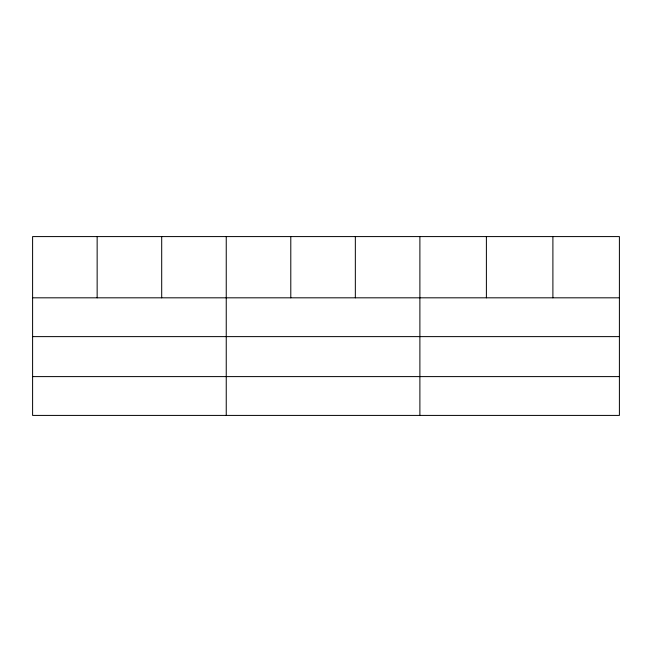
<?xml version="1.0" encoding="UTF-8"?>
<svg xmlns="http://www.w3.org/2000/svg" width="652" height="652" viewBox="0 0 652 652"><rect width="100%" height="100%" fill="white"/><g stroke="black" fill="none" stroke-linecap="round" stroke-linejoin="round"><path stroke-width="0.98" d="M619.4 336.619L619.4 236.586L32.6 236.586L32.6 415.414L619.4 415.414L619.4 336.619L32.6 336.619M32.6 297.817L619.4 297.817M32.6 376.603L619.4 376.603M552.896 236.586L552.896 297.817M486.392 236.586L486.392 297.817M419.888 236.586L419.888 415.414M355.34 236.586L355.34 297.817M290.792 236.586L290.792 297.817M226.244 236.586L226.244 415.414M161.696 236.586L161.696 297.817M97.148 236.586L97.148 297.817"/></g></svg>
